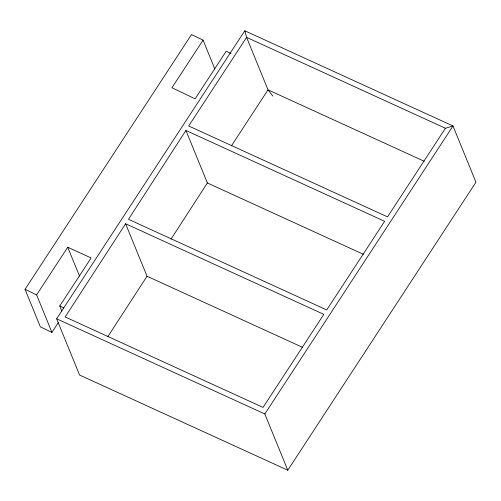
<?xml version="1.0" encoding="UTF-8"?>
<svg xmlns="http://www.w3.org/2000/svg" width="501" height="501" viewBox="0 0 501 501"><rect width="100%" height="100%" fill="white"/><g stroke="black" fill="none" stroke-linecap="round" stroke-linejoin="round"><path stroke-width="0.75" d="M185.934 130.467L128.481 219.3L326.727 309.931L384.63 221.31L185.934 130.467L207.358 182.959L363.475 254.339M171.029 239.134L207.358 182.959M125.607 223.74L65.161 316.939L263.044 407.407L323.834 314.365L125.607 223.74L147.031 276.233L302.623 347.368M107.865 336.616L147.031 276.233M58.31 322.594L51.916 332.382L40.349 326.827L25.05 289.327L191.507 34.55L203.074 40.105L214.841 68.95M51.916 332.382L36.617 294.882L67.735 247.25L91.132 257.952L59.744 305.992L61.805 311.04M203.074 40.105L171.949 87.738L195.083 98.847L226.201 51.215L230.961 53.501M56.626 318.793L244.795 30.78L452.998 125.964L475.95 182.207L287.781 470.22L79.578 375.036L56.626 318.793L264.829 413.976L287.781 470.22M231.406 145.891L268.016 89.848L246.592 37.356L244.795 30.78M445.427 128.256L387.523 216.877L188.695 125.976L246.592 37.356L445.427 128.256L452.998 125.964L264.829 413.976M424.241 161.272L268.016 89.848L272.813 96.023M25.05 289.327L36.617 294.882M59.744 305.992L63.827 307.952M67.735 247.25L79.502 276.095"/></g></svg>
